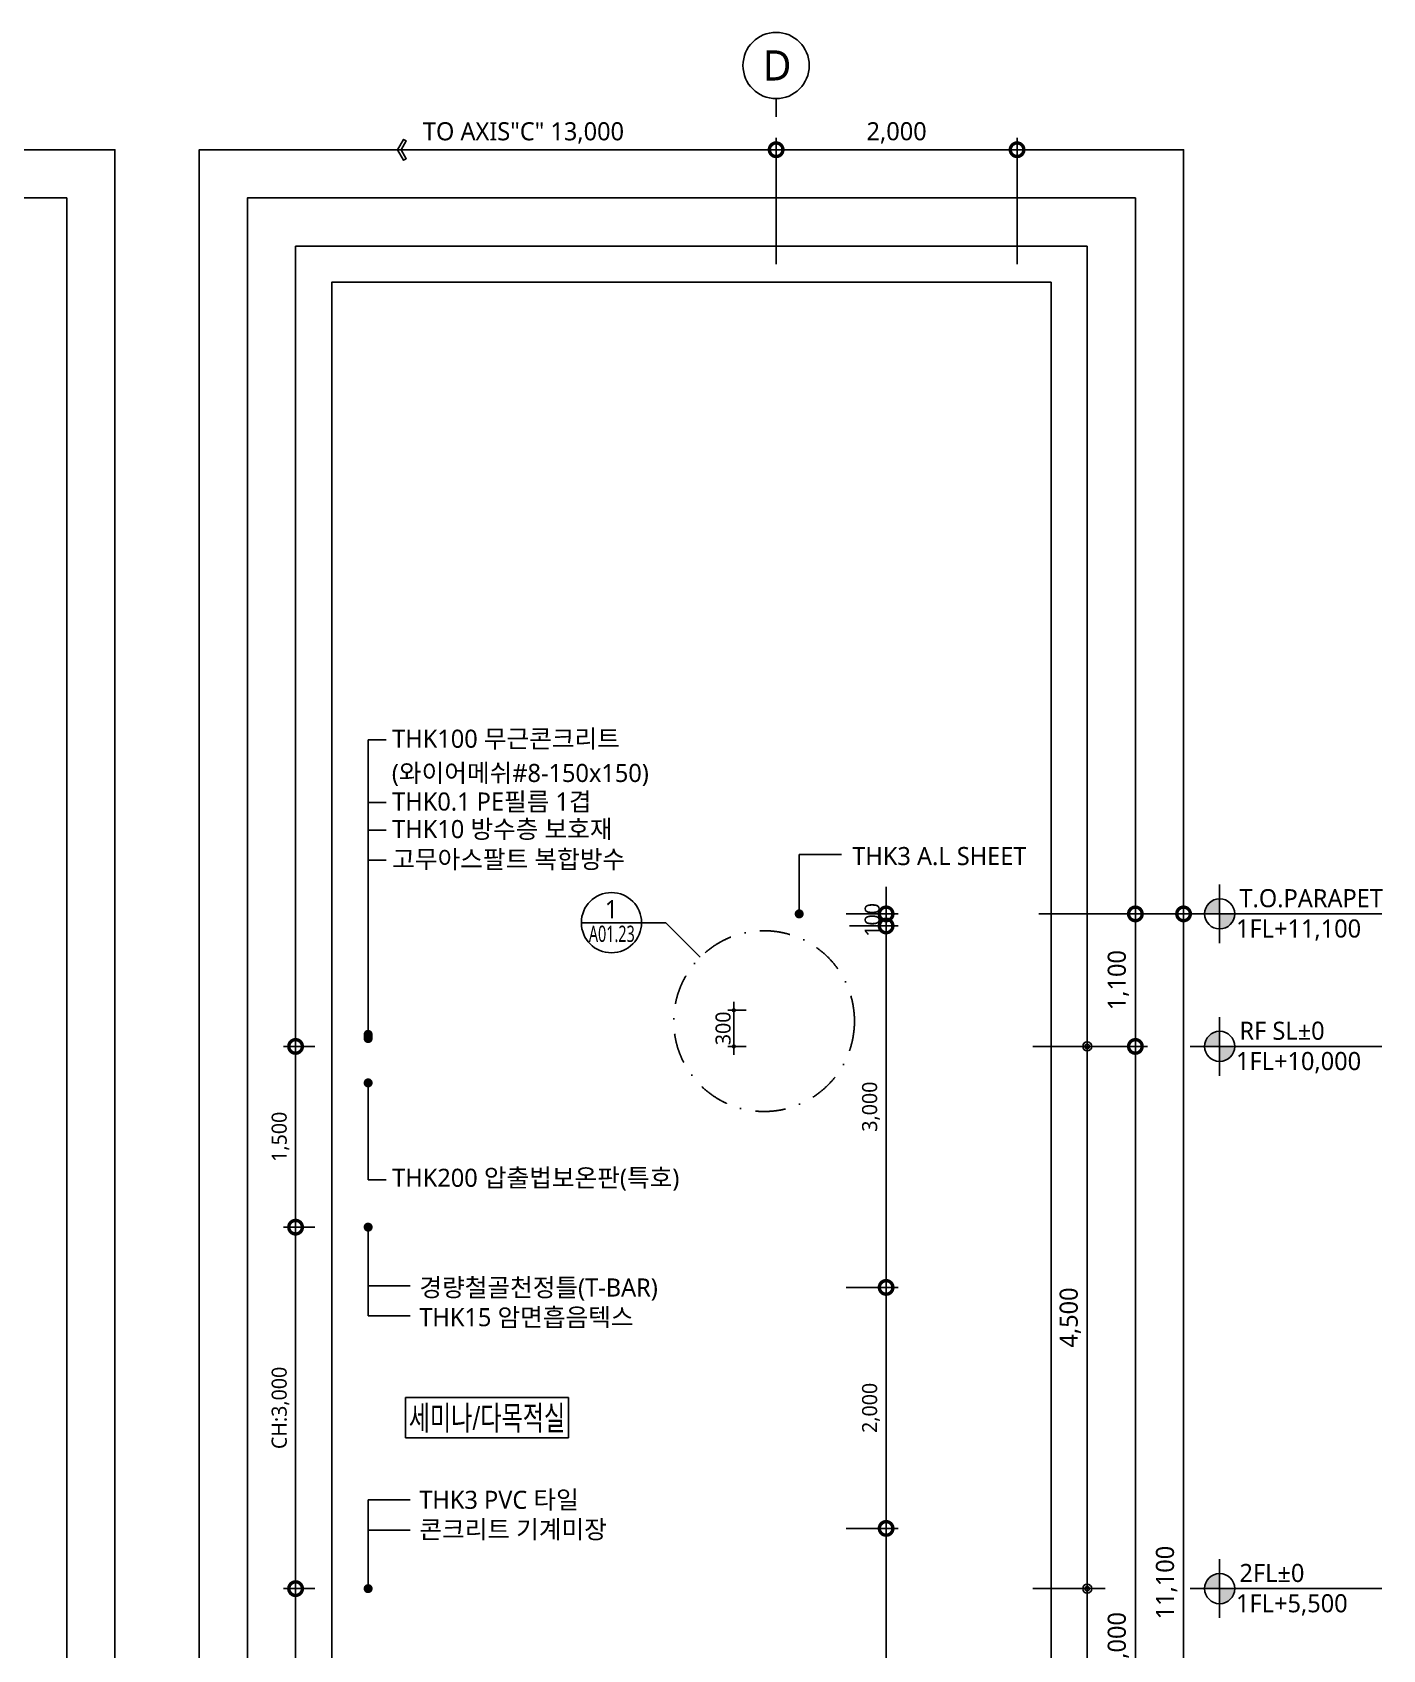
# Model space of a CAD drawing. Header units: millimetres. Extents: x 2568 to 292571, y 1285 to 27671.
# Drawn here: x 66994 to 78203, y 14249 to 27671 of the extents above; entities that cross this region are included whole.
import ezdxf
from ezdxf import colors
from ezdxf.entities.mleader import LeaderData, LeaderLine
from ezdxf.enums import TextEntityAlignment as Align
from ezdxf.math import Vec2, Vec3

# ---------------------------------------------------------------- set-up
doc = ezdxf.new("R2010")
doc.units = ezdxf.units.MM
doc.header["$LTSCALE"] = 200
doc.linetypes.add('DASHDOT-GAUN', pattern=[10, 5, -2.5, 0, -2.5])
doc.layers.get('DEFPOINTS').update_dxf_attribs({"color": 137})
for name, color, linetype in [('A-dim', 7, 'Continuous'), ('A-dims', 7, 'Continuous'), ('DIM', 7, 'Continuous'), ('DIM-INT', 7, 'Continuous'), ('PIA0-DIM', 7, 'Continuous'), ('SYM', 6, 'Continuous'), ('SYM-LEAD', 6, 'Continuous'), ('SYM-LEVEL', 7, 'Continuous'), ('TAG', 6, 'Continuous'), ('TEXT', 3, 'Continuous'), ('TEXT-NOTE', 6, 'Continuous')]:
    doc.layers.add(name, color=color, linetype=linetype)
doc.layers.add('NOPLOT', color=191, linetype='Continuous', plot=False)
doc.styles.add('$0$스타일1', font='malgun.ttf')
doc.styles.add('ARIAL', font='malgun.ttf')
doc.styles.add('ARIALB', font='malgun.ttf')
doc.styles.add('T1', font='malgun.ttf')
doc.styles.add('XR-sec$0$스타일1', font='malgun.ttf')
doc.styles.add('맑은고딕', font='malgun.ttf')
doc.styles.add('스타일1', font='malgun.ttf')
doc.dimstyles.new('CJA', dxfattribs={"dimscale": 300, "dimtxt": 2.7, "dimasz": 1, "dimexe": 2, "dimexo": 3, "dimgap": 1, "dimtad": 1, "dimdec": 0, "dimzin": 1, "dimdsep": 46, "dimlunit": 6, "dimtxsty": '$0$스타일1', "dimblk": 'CJDOT', "dimcen": 0.09, "dimdle": 1, "dimclrd": 256, "dimclre": 256, "dimclrt": 3, "dimadec": 0, "dimazin": 0, "dimtfac": 1, "dimtdec": 0, "dimtix": 1, "dimtmove": 2, "dimatfit": 3, "dimldrblk": 'CJDOT', "dimfxl": 1, "dimtolj": 1, "dimtzin": 1, "dimarcsym": 0})
doc.dimstyles.new('DIM-QD 1', dxfattribs={"dimtxt": 3, "dimasz": 1.5, "dimexe": 1, "dimexo": 0, "dimgap": 1, "dimtad": 1, "dimdec": 3, "dimdsep": 46, "dimlunit": 6, "dimtxsty": '스타일1', "dimblk1": 'ARCHTICK', "dimblk2": 'ARCHTICK', "dimsah": 1, "dimcen": 0, "dimclrd": 256, "dimclre": 256, "dimclrt": 3, "dimazin": 2, "dimtfac": 1, "dimtdec": 3, "dimtix": 1, "dimtmove": 2, "dimatfit": 3, "dimldrblk": 'ARCHTICK', "dimfxl": 1, "dimtolj": 1, "dimtzin": 0, "dimarcsym": 0})
doc.dimstyles.new('GAUN-50', dxfattribs={"dimscale": 50, "dimtxt": 3, "dimasz": 1, "dimexe": 2, "dimexo": 3, "dimgap": 1, "dimtad": 1, "dimdec": 0, "dimzin": 1, "dimdsep": 46, "dimlunit": 6, "dimtxsty": '스타일1', "dimblk": 'GAUN-DOT', "dimcen": -2, "dimdle": 2, "dimclrd": 256, "dimclre": 256, "dimclrt": 3, "dimadec": 0, "dimazin": 0, "dimtfac": 1, "dimtdec": 0, "dimtix": 1, "dimtmove": 2, "dimatfit": 3, "dimldrblk": 'DOTSMALL', "dimfxl": 1, "dimtolj": 1, "dimtzin": 1, "dimarcsym": 0})
doc.dimstyles.new('GAUN-50-i', dxfattribs={"dimscale": 50, "dimtxt": 2.5, "dimasz": 0.7, "dimexe": 1, "dimexo": 1, "dimgap": 0.5, "dimtad": 1, "dimdec": 0, "dimdsep": 46, "dimtxsty": 'ARIAL', "dimblk": 'DOT', "dimcen": 1.25, "dimclrd": 7, "dimclre": 7, "dimclrt": 3, "dimadec": 0, "dimazin": 0, "dimtfac": 1, "dimtdec": 0, "dimtix": 1, "dimtofl": 0, "dimtmove": 2, "dimatfit": 3, "dimldrblk": 'DOT', "dimfxl": 1, "dimtolj": 1, "dimarcsym": 0})
doc.dimstyles.new('HDA-P(N100)', dxfattribs={"dimscale": 50, "dimtxt": 3, "dimasz": 1, "dimexe": 2, "dimexo": 2, "dimgap": 1, "dimtad": 1, "dimdec": 0, "dimzin": 1, "dimdsep": 46, "dimlunit": 6, "dimtxsty": 'T1', "dimblk": 'Z_DOT', "dimcen": 1, "dimclrd": 256, "dimclrt": 3, "dimadec": 0, "dimazin": 0, "dimtfac": 1, "dimtdec": 0, "dimtix": 1, "dimtmove": 2, "dimatfit": 3, "dimldrblk": 'DOT', "dimfxl": 1, "dimtolj": 1, "dimtzin": 1, "dimarcsym": 0})

# ---------------------------------------------------------------- blocks, each defined once
blk = doc.blocks.new('GAUN-DOT')
at = {"linetype": 'ByBlock'}
for p, q in [((2, 0), (-2, 0)), ((0, -2), (0, 2))]:
    blk.add_line(p, q, dxfattribs=at)
at = {"const_width": 2.25}
blk.add_lwpolyline([(0, 0.28125, 1), (0, -0.28125, 1)], format="xyb", close=True, dxfattribs=at)
blk = doc.blocks.new('*D59')
at = {"layer": 'A-dim', "lineweight": -2, "transparency": 16777216}
for p, q in [((75350, 20355), (76650, 20355)), ((76550, 20305), (76550, 9305)), ((75350, 9255), (76650, 9255))]:
    blk.add_line(p, q, dxfattribs=at)
at = {"layer": 'DEFPOINTS', "color": 0, "transparency": 16777216}
for p in [(75200, 20355), (75200, 9255), (76550, 9255)]:
    blk.add_point(p, dxfattribs=at)
at = {"layer": 'A-dim', "lineweight": -2, "transparency": 16777216, "xscale": 50, "yscale": 50, "zscale": 50}
for p, rotation in [((76550, 20355), 90), ((76550, 9255), 270)]:
    blk.add_blockref('GAUN-DOT', p, dxfattribs=dict(at, rotation=rotation))
at = {"layer": 'A-dim', "color": 3, "transparency": 16777216, "insert": (76409, 14805), "char_height": 150, "attachment_point": 5, "rotation": 90, "style": '스타일1'}
blk.add_mtext('\\A1;11,100', dxfattribs=at)
blk = doc.blocks.new('_DotSmall')
at = {"color": 0, "linetype": 'ByBlock', "const_width": 0.5}
blk.add_lwpolyline([(-0.0625, 0, 1), (0.0625, 0, 1)], format="xyb", close=True, dxfattribs=at)
blk = doc.blocks.new('Z_DOT')
at = {"layer": 'A-dims', "color": 0}
for p, q in [((0, -3), (0, 3)), ((-3, 0), (3, 0))]:
    blk.add_line(p, q, dxfattribs=at)
for radius in [0.75, 0.375]:
    blk.add_circle((0, 0), radius, dxfattribs=at)
blk = doc.blocks.new('*D60')
at = {"layer": 'A-dim', "color": 0, "lineweight": -2, "transparency": 16777216}
for p, q in [((75300, 14755), (75850, 14755)), ((75300, 9255), (75850, 9255))]:
    blk.add_line(p, q, dxfattribs=at)
at = {"layer": 'A-dim', "lineweight": -2, "transparency": 16777216}
blk.add_line((75750, 14705), (75750, 9305), dxfattribs=at)
at = {"layer": 'DEFPOINTS', "color": 0, "transparency": 16777216}
for p in [(75200, 14755), (75200, 9255), (75750, 9255)]:
    blk.add_point(p, dxfattribs=at)
at = {"layer": 'A-dim', "lineweight": -2, "transparency": 16777216, "xscale": 50, "yscale": 50, "zscale": 50}
for p, rotation in [((75750, 14755), 90), ((75750, 9255), 270)]:
    blk.add_blockref('Z_DOT', p, dxfattribs=dict(at, rotation=rotation))
at = {"layer": 'A-dim', "color": 3, "transparency": 16777216, "insert": (75610, 12005), "char_height": 150, "attachment_point": 5, "rotation": 90, "style": 'T1'}
blk.add_mtext('\\A1;5,500', dxfattribs=at)
blk = doc.blocks.new('_DOT')
at = {"color": 0, "linetype": 'ByBlock'}
blk.add_line((-0.5, 0), (-1, 0), dxfattribs=at)
at = {"color": 0, "linetype": 'ByBlock', "const_width": 0.5}
blk.add_lwpolyline([(-0.25, 0, 1), (0.25, 0, 1)], format="xyb", close=True, dxfattribs=at)
blk = doc.blocks.new('XR-sec$0$LEVEL1')
at = {"layer": 'SYM-LEVEL'}
h = blk.add_hatch(color=6, dxfattribs=at)
edge = h.paths.add_edge_path()
edge.add_ellipse((4.87, 0), major_axis=(1.77, 1.77), ratio=1, start_angle=405, end_angle=495)
edge.add_line((2.37, 0), (4.87, 0))
edge.add_line((4.87, 0), (4.87, 2.5))
edge = h.paths.add_edge_path()
edge.add_ellipse((4.87, 0), major_axis=(1.77, 1.77), ratio=1, start_angle=225, end_angle=315)
edge.add_line((7.37, 0), (4.87, 0))
edge.add_line((4.87, 0), (4.87, -2.5))
at = {"layer": 'SYM-LEVEL', "color": 6}
for p, q in [((4.87, 4.87), (4.87, -4.87)), ((0, 0), (9.74, 0)), ((9.07, 0), (31.8, 0))]:
    blk.add_line(p, q, dxfattribs=at)
blk.add_ellipse((4.87, 0), major_axis=(1.77, 1.77), ratio=1, start_param=5.497787, end_param=11.780972, dxfattribs=at)
at = {"layer": 'SYM-LEVEL', "color": 3, "style": 'XR-sec$0$스타일1'}
for tag, p in [('1층-바닥마감', (8.16, 1.11)), ('EL-+100', (8.16, -3.93))]:
    blk.add_attdef(tag, p, '', height=3, dxfattribs=at)
blk = doc.blocks.new('*D62')
at = {"layer": 'A-dim', "lineweight": -2, "transparency": 16777216}
for p, q in [((75350, 19255), (76250, 19255)), ((76150, 9305), (76150, 19205)), ((75350, 9255), (76250, 9255))]:
    blk.add_line(p, q, dxfattribs=at)
at = {"layer": 'DEFPOINTS', "color": 0, "transparency": 16777216}
for p in [(75200, 19255), (76150, 19255), (75200, 9255)]:
    blk.add_point(p, dxfattribs=at)
at = {"layer": 'A-dim', "lineweight": -2, "transparency": 16777216, "xscale": 50, "yscale": 50, "zscale": 50}
for p, rotation in [((76150, 19255), 90), ((76150, 9255), 270)]:
    blk.add_blockref('GAUN-DOT', p, dxfattribs=dict(at, rotation=rotation))
at = {"layer": 'A-dim', "color": 3, "transparency": 16777216, "insert": (76009, 14255), "char_height": 150, "attachment_point": 5, "rotation": 90, "style": '스타일1'}
blk.add_mtext('\\A1;10,000', dxfattribs=at)
blk = doc.blocks.new('*D63')
at = {"layer": 'A-dim', "lineweight": -2, "transparency": 16777216}
for p, q in [((75350, 20355), (76250, 20355)), ((76150, 20305), (76150, 19305)), ((75350, 19255), (76250, 19255))]:
    blk.add_line(p, q, dxfattribs=at)
at = {"layer": 'DEFPOINTS', "color": 0, "transparency": 16777216}
for p in [(75200, 20355), (75200, 19255), (76150, 19255)]:
    blk.add_point(p, dxfattribs=at)
at = {"layer": 'A-dim', "lineweight": -2, "transparency": 16777216, "xscale": 50, "yscale": 50, "zscale": 50}
for p, rotation in [((76150, 20355), 90), ((76150, 19255), 270)]:
    blk.add_blockref('GAUN-DOT', p, dxfattribs=dict(at, rotation=rotation))
at = {"layer": 'A-dim', "color": 3, "transparency": 16777216, "insert": (76009, 19805), "char_height": 150, "attachment_point": 5, "rotation": 90, "style": '스타일1'}
blk.add_mtext('\\A1;1,100', dxfattribs=at)
blk = doc.blocks.new('*D64')
at = {"layer": 'A-dim', "color": 0, "lineweight": -2, "transparency": 16777216}
for p, q in [((75300, 19255), (75850, 19255)), ((75300, 14755), (75850, 14755))]:
    blk.add_line(p, q, dxfattribs=at)
at = {"layer": 'A-dim', "lineweight": -2, "transparency": 16777216}
blk.add_line((75750, 14805), (75750, 19205), dxfattribs=at)
at = {"layer": 'DEFPOINTS', "color": 0, "transparency": 16777216}
for p in [(75200, 19255), (75750, 19255), (75200, 14755)]:
    blk.add_point(p, dxfattribs=at)
at = {"layer": 'A-dim', "lineweight": -2, "transparency": 16777216, "xscale": 50, "yscale": 50, "zscale": 50}
for p, rotation in [((75750, 19255), 90), ((75750, 14755), 270)]:
    blk.add_blockref('Z_DOT', p, dxfattribs=dict(at, rotation=rotation))
at = {"layer": 'A-dim', "color": 3, "transparency": 16777216, "insert": (75610, 17005), "char_height": 150, "attachment_point": 5, "rotation": 90, "style": 'T1'}
blk.add_mtext('\\A1;4,500', dxfattribs=at)
blk = doc.blocks.new('bu-v')
at = {"layer": 'TAG', "ltscale": 0.2}
blk.add_line((0, 3), (0, 0), dxfattribs=at)
blk.add_circle((0, 8.5), 5.5, dxfattribs=at)
at = {"layer": 'TAG', "color": 3, "style": 'ARIALB'}
blk.add_attdef('1', text='', height=5, dxfattribs=at).set_placement((0, 8.5), align=Align.MIDDLE_CENTER)
blk = doc.blocks.new('*D66')
at = {"layer": 'DEFPOINTS', "color": 0, "transparency": 16777216}
for p in [(73168, 26697), (73168, 25597), (75168, 25597)]:
    blk.add_point(p, dxfattribs=at)
at = {"layer": 'DIM', "color": 7, "lineweight": -2, "transparency": 16777216}
for p, q in [((73168, 25747), (73168, 26797)), ((75168, 25747), (75168, 26797)), ((75268, 26697), (73068, 26697))]:
    blk.add_line(p, q, dxfattribs=at)
at = {"layer": 'DIM', "color": 7, "lineweight": -2, "transparency": 16777216, "xscale": 225, "yscale": 225, "zscale": 225, "rotation": 180}
blk.add_blockref('_DotSmall', (73168, 26697), dxfattribs=at)
at = {"layer": 'DIM', "color": 7, "lineweight": -2, "transparency": 16777216, "xscale": 225, "yscale": 225, "zscale": 225}
blk.add_blockref('_DotSmall', (75168, 26697), dxfattribs=at)
at = {"layer": 'DIM', "color": 3, "transparency": 16777216, "insert": (74168, 26837), "char_height": 150, "attachment_point": 5, "style": '스타일1'}
blk.add_mtext('\\A1;2,000', dxfattribs=at)
blk = doc.blocks.new('CJDOT')
blk.add_line((-2, 0), (2, 0))
at = {"const_width": 0.5}
blk.add_lwpolyline([(-0.25, 0, 1), (0.25, 0, 1)], format="xyb", close=True, dxfattribs=at)
blk = doc.blocks.new('_ARCHTICK')
at = {"color": 0, "linetype": 'ByBlock', "const_width": 0.15}
blk.add_lwpolyline([(-0.5, -0.5), (0.5, 0.5)], dxfattribs=at)
blk = doc.blocks.new('room-1')
at = {"layer": 'TEXT-NOTE', "color": 6}
for p, q in [((0, 5), (20.29, 5)), ((0, 0), (0, 5)), ((20.29, 5), (20.29, 0)), ((20.29, 0), (0, 0))]:
    blk.add_line(p, q, dxfattribs=at)
at = {"layer": 'TEXT-NOTE', "color": 3, "style": '스타일1'}
blk.add_attdef('실명', text='', height=3, dxfattribs=at).set_placement((10.15, 2.59), align=Align.MIDDLE)
blk = doc.blocks.new('*D142')
at = {"layer": 'DEFPOINTS', "color": 0, "transparency": 16777216}
for p in [(69488, 17755), (69179, 14755), (69488, 14755)]:
    blk.add_point(p, dxfattribs=at)
at = {"layer": 'DIM-INT', "color": 7, "lineweight": -2, "transparency": 16777216}
for p, q in [((69179, 17855), (69179, 14655)), ((69338, 17755), (69079, 17755)), ((69338, 14755), (69079, 14755))]:
    blk.add_line(p, q, dxfattribs=at)
at = {"layer": 'DIM-INT', "color": 7, "lineweight": -2, "transparency": 16777216, "xscale": 225, "yscale": 225, "zscale": 225}
for p, rotation in [((69179, 17755), 90), ((69179, 14755), 270)]:
    blk.add_blockref('_DotSmall', p, dxfattribs=dict(at, rotation=rotation))
at = {"layer": 'DIM-INT', "color": 3, "transparency": 16777216, "insert": (69054, 16255), "char_height": 125, "attachment_point": 5, "rotation": 90, "style": '스타일1'}
blk.add_mtext('\\A1;CH:3,000', dxfattribs=at)
blk = doc.blocks.new('*D143')
at = {"layer": 'DEFPOINTS', "color": 0, "transparency": 16777216}
for p in [(69179, 19255), (69488, 19255), (69488, 17755)]:
    blk.add_point(p, dxfattribs=at)
at = {"layer": 'DIM-INT', "color": 7, "lineweight": -2, "transparency": 16777216}
for p, q in [((69179, 17655), (69179, 19355)), ((69338, 19255), (69079, 19255)), ((69338, 17755), (69079, 17755))]:
    blk.add_line(p, q, dxfattribs=at)
at = {"layer": 'DIM-INT', "color": 7, "lineweight": -2, "transparency": 16777216, "xscale": 225, "yscale": 225, "zscale": 225}
for p, rotation in [((69179, 19255), 90), ((69179, 17755), 270)]:
    blk.add_blockref('_DotSmall', p, dxfattribs=dict(at, rotation=rotation))
at = {"layer": 'DIM-INT', "color": 3, "transparency": 16777216, "insert": (69054, 18505), "char_height": 125, "attachment_point": 5, "rotation": 90, "style": '스타일1'}
blk.add_mtext('\\A1;1,500', dxfattribs=at)
blk = doc.blocks.new('*D357')
at = {"layer": 'DEFPOINTS', "color": 0, "transparency": 16777216}
for p in [(69488, 14755), (69179, 9255), (69488, 9255)]:
    blk.add_point(p, dxfattribs=at)
at = {"layer": 'DIM-INT', "color": 7, "lineweight": -2, "transparency": 16777216}
for p, q in [((69179, 14855), (69179, 9155)), ((69338, 14755), (69079, 14755)), ((69338, 9255), (69079, 9255))]:
    blk.add_line(p, q, dxfattribs=at)
at = {"layer": 'DIM-INT', "color": 7, "lineweight": -2, "transparency": 16777216, "xscale": 225, "yscale": 225, "zscale": 225}
for p, rotation in [((69179, 14755), 90), ((69179, 9255), 270)]:
    blk.add_blockref('_DotSmall', p, dxfattribs=dict(at, rotation=rotation))
at = {"layer": 'DIM-INT', "color": 3, "transparency": 16777216, "insert": (69054, 12005), "char_height": 125, "attachment_point": 5, "rotation": 90, "style": '스타일1'}
blk.add_mtext('\\A1;5,500', dxfattribs=at)
blk = doc.blocks.new('*D361')
at = {"layer": 'DEFPOINTS', "color": 0, "transparency": 16777216}
for p in [(73598, 15255), (73605, 12255), (74081, 12255)]:
    blk.add_point(p, dxfattribs=at)
at = {"layer": 'DIM-INT', "color": 7, "lineweight": -2, "transparency": 16777216}
for p, q in [((74081, 15355), (74081, 12155)), ((73748, 15255), (74181, 15255)), ((73755, 12255), (74181, 12255))]:
    blk.add_line(p, q, dxfattribs=at)
at = {"layer": 'DIM-INT', "color": 7, "lineweight": -2, "transparency": 16777216, "xscale": 225, "yscale": 225, "zscale": 225}
for p, rotation in [((74081, 15255), 90), ((74081, 12255), 270)]:
    blk.add_blockref('_DotSmall', p, dxfattribs=dict(at, rotation=rotation))
at = {"layer": 'DIM-INT', "color": 3, "transparency": 16777216, "insert": (73955, 13755), "char_height": 125, "attachment_point": 5, "rotation": 90, "style": '스타일1'}
blk.add_mtext('\\A1;3,000', dxfattribs=at)
blk = doc.blocks.new('*D363')
at = {"layer": 'DEFPOINTS', "color": 0, "transparency": 16777216}
for p in [(73627, 20255), (74081, 20255), (73600, 17255)]:
    blk.add_point(p, dxfattribs=at)
at = {"layer": 'DIM-INT', "color": 7, "lineweight": -2, "transparency": 16777216}
for p, q in [((74081, 17155), (74081, 20355)), ((73777, 20255), (74181, 20255)), ((73750, 17255), (74181, 17255))]:
    blk.add_line(p, q, dxfattribs=at)
at = {"layer": 'DIM-INT', "color": 7, "lineweight": -2, "transparency": 16777216, "xscale": 225, "yscale": 225, "zscale": 225}
for p, rotation in [((74081, 20255), 90), ((74081, 17255), 270)]:
    blk.add_blockref('_DotSmall', p, dxfattribs=dict(at, rotation=rotation))
at = {"layer": 'DIM-INT', "color": 3, "transparency": 16777216, "insert": (73955, 18755), "char_height": 125, "attachment_point": 5, "rotation": 90, "style": '스타일1'}
blk.add_mtext('\\A1;3,000', dxfattribs=at)
blk = doc.blocks.new('*D362')
at = {"layer": 'DEFPOINTS', "color": 0, "transparency": 16777216}
for p in [(73600, 17255), (73605, 15255), (74081, 15255)]:
    blk.add_point(p, dxfattribs=at)
at = {"layer": 'DIM-INT', "color": 7, "lineweight": -2, "transparency": 16777216}
for p, q in [((74081, 17355), (74081, 15155)), ((73750, 17255), (74181, 17255)), ((73755, 15255), (74181, 15255))]:
    blk.add_line(p, q, dxfattribs=at)
at = {"layer": 'DIM-INT', "color": 7, "lineweight": -2, "transparency": 16777216, "xscale": 225, "yscale": 225, "zscale": 225}
for p, rotation in [((74081, 17255), 90), ((74081, 15255), 270)]:
    blk.add_blockref('_DotSmall', p, dxfattribs=dict(at, rotation=rotation))
at = {"layer": 'DIM-INT', "color": 3, "transparency": 16777216, "insert": (73955, 16255), "char_height": 125, "attachment_point": 5, "rotation": 90, "style": '스타일1'}
blk.add_mtext('\\A1;2,000', dxfattribs=at)
blk = doc.blocks.new('*D364')
at = {"layer": 'DEFPOINTS', "color": 0, "transparency": 16777216}
for p in [(73600, 20355), (73627, 20255), (74081, 20255)]:
    blk.add_point(p, dxfattribs=at)
at = {"layer": 'DIM-INT', "color": 7, "lineweight": -2, "transparency": 16777216}
for p, q in [((74081, 20355), (74081, 20580)), ((73750, 20355), (74181, 20355)), ((74081, 20355), (74081, 20255)), ((73777, 20255), (74181, 20255)), ((74081, 20255), (74081, 20030))]:
    blk.add_line(p, q, dxfattribs=at)
at = {"layer": 'DIM-INT', "color": 7, "lineweight": -2, "transparency": 16777216, "xscale": 225, "yscale": 225, "zscale": 225}
for p, rotation in [((74081, 20355), 270), ((74081, 20255), 90)]:
    blk.add_blockref('_DotSmall', p, dxfattribs=dict(at, rotation=rotation))
at = {"layer": 'DIM-INT', "color": 3, "transparency": 16777216, "insert": (73966, 20305), "char_height": 125, "attachment_point": 5, "rotation": 90, "style": '스타일1'}
blk.add_mtext('\\A1;100', dxfattribs=at)
blk = doc.blocks.new('DET1')
at = {"layer": 'SYM', "color": 6}
blk.add_line((0, 0), (10, 0), dxfattribs=at)
blk.add_circle((5, 0), 5, dxfattribs=at)
at = {"layer": 'SYM', "color": 3, "style": '스타일1'}
blk.add_attdef('1', text='', height=3, dxfattribs=at).set_placement((5, 2.25), align=Align.MIDDLE)
at = {"layer": 'SYM', "color": 3, "style": '스타일1', "width": 0.84071}
blk.add_attdef('A2.01', text='', height=2.7, dxfattribs=at).set_placement((1.24, -3.19), (9.23, -3.19), align=Align.FIT)
blk = doc.blocks.new('*D415')
at = {"layer": 'DEFPOINTS', "color": 0, "transparency": 16777216}
for p in [(72968, 19555), (72817, 19255), (72968, 19255)]:
    blk.add_point(p, dxfattribs=at)
at = {"layer": 'PIA0-DIM', "color": 7, "lineweight": -2, "transparency": 16777216}
for p, q in [((72817, 19590), (72817, 19625)), ((72918, 19555), (72767, 19555)), ((72817, 19555), (72817, 19255)), ((72918, 19255), (72767, 19255)), ((72817, 19220), (72817, 19185))]:
    blk.add_line(p, q, dxfattribs=at)
at = {"layer": 'PIA0-DIM', "color": 7, "lineweight": -2, "transparency": 16777216, "xscale": 35, "yscale": 35, "zscale": 35}
for p, rotation in [((72817, 19555), 270), ((72817, 19255), 90)]:
    blk.add_blockref('_DOT', p, dxfattribs=dict(at, rotation=rotation))
at = {"layer": 'PIA0-DIM', "color": 3, "transparency": 16777216, "insert": (72728, 19405), "char_height": 125, "attachment_point": 5, "rotation": 90, "style": 'ARIAL'}
blk.add_mtext('\\A1;300', dxfattribs=at)

msp = doc.modelspace()

# ---------------------------------------------------------------- linework, layer by layer
at = {"layer": 'A-dim', "ltscale": 30}
msp.add_lwpolyline([(73167.9, 26696.5), (70025.7, 26696.5), (70075.7, 26783.1), (70097.4, 26770.6), (70054.6, 26696.5), (70097.4, 26622.4), (70075.7, 26609.9), (70025.7, 26696.5)], dxfattribs=at)
at = {"layer": 'NOPLOT'}
for points in [[(46745.6, 2455.2), (67679, 2455.2), (67679, 26696.5), (46745.6, 26696.5)], [(68379, 2455.2), (76549.7, 2455.2), (76549.7, 26696.5), (68379, 26696.5)], [(47145.6, 2855.2), (67279, 2855.2), (67279, 26296.5), (47145.6, 26296.5)], [(68779, 2855.2), (76149.7, 2855.2), (76149.7, 26296.5), (68779, 26296.5)], [(69179, 3255.2), (75749.7, 3255.2), (75749.7, 25896.5), (69179, 25896.5)], [(69479, 3555.2), (75449.7, 3555.2), (75449.7, 25596.5), (69479, 25596.5)]]:
    msp.add_lwpolyline(points, close=True, dxfattribs=at)
at = {"layer": 'SYM', "color": 6}
msp.add_lwpolyline([(72537.8, 19995.3), (72251.2, 20282), (72051.2, 20282)], dxfattribs=at)
at = {"layer": 'SYM', "color": 3, "linetype": 'DASHDOT-GAUN', "ltscale": 0.25}
msp.add_circle((73068.1, 19464.9), 750, dxfattribs=at)
at = {"layer": 'SYM-LEAD'}
for p, q in [((70131.3, 17268.6), (69781.3, 17268.6)), ((70131.3, 15241.7), (69781.3, 15241.7))]:
    msp.add_line(p, q, dxfattribs=at)

# ---------------------------------------------------------------- block references
ref = msp.add_blockref('DET1', (71551.2, 20282), dxfattribs=dict(xscale=50, yscale=50, zscale=50))
ref.add_attrib('A2.01', 'A01.23', dxfattribs={"layer": 'SYM', "color": 3, "height": 135, "style": '스타일1', "width": 0.658498}).set_placement((71613.4, 20122.5), (71994.4, 20122.5), align=Align.FIT)
ref.add_attrib('1', '1', dxfattribs={"layer": 'SYM', "color": 3, "height": 150, "style": '스타일1'}).set_placement((71801.2, 20394.5), align=Align.MIDDLE)
at = {"layer": 'SYM-LEVEL'}
ref = msp.add_blockref('XR-sec$0$LEVEL1', (76606.2, 20355.2), dxfattribs=dict(at, xscale=50, yscale=50, zscale=50))
ref.add_attrib('EL-+100', '1FL+11,100', (76985.4, 20158.8), dxfattribs={"color": 3, "height": 150, "style": 'XR-sec$0$스타일1'})
ref.add_attrib('1층-바닥마감', 'T.O.PARAPET', (77014, 20410.4), dxfattribs={"color": 3, "height": 150, "style": 'XR-sec$0$스타일1'})
ref = msp.add_blockref('XR-sec$0$LEVEL1', (76606.2, 19255.2), dxfattribs=dict(at, xscale=50, yscale=50, zscale=50))
ref.add_attrib('EL-+100', '1FL+10,000', (76985.4, 19058.8), dxfattribs={"color": 3, "height": 150, "style": 'XR-sec$0$스타일1'})
ref.add_attrib('1층-바닥마감', 'RF SL±0', (77014, 19310.4), dxfattribs={"color": 3, "height": 150, "style": 'XR-sec$0$스타일1'})
ref = msp.add_blockref('XR-sec$0$LEVEL1', (76606.2, 14755.2), dxfattribs=dict(at, xscale=50, yscale=50, zscale=50))
ref.add_attrib('EL-+100', '1FL+5,500', (76985.4, 14558.8), dxfattribs={"color": 3, "height": 150, "style": 'XR-sec$0$스타일1'})
ref.add_attrib('1층-바닥마감', '2FL%%P0', (77014, 14810.4), dxfattribs={"color": 3, "height": 150, "style": 'XR-sec$0$스타일1'})
at = {"layer": 'TAG'}
ref = msp.add_blockref('bu-v', (73167.9, 26971.2), dxfattribs=dict(at, xscale=-50.00000000000169, yscale=50.00000000000169, zscale=50.00000000000169))
ref.add_attrib('1', 'D', dxfattribs={"color": 3, "height": 250, "style": '맑은고딕'}).set_placement((73176.4, 27396.2), align=Align.MIDDLE_CENTER)
at = {"layer": 'TEXT-NOTE'}
ref = msp.add_blockref('room-1', (70090.9, 16007.3), dxfattribs=dict(at, xscale=66.66666660016777, yscale=66.66666660016777, zscale=66.66666660016777))
ref.add_attrib('실명', '세미나/다목적실', dxfattribs={"color": 3, "height": 200, "style": '스타일1', "width": 0.7}).set_placement((70767.4, 16174), align=Align.MIDDLE)

# ---------------------------------------------------------------- texts
at = {"layer": 'A-dim', "color": 3, "style": 'T1'}
msp.add_text('TO AXIS"C" 13,000', height=150, dxfattribs=at).set_placement((70235.8, 26775.1))
at = {"layer": 'TEXT', "color": 3, "style": '스타일1'}
for s, p in [('(와이어메쉬#8-150x150)', (69978.2, 21449.7)), ('THK3 A.L SHEET', (73800.3, 20760.1)), ('경량철골천정틀(T-BAR)', (70206.3, 17179.5)), ('THK15 암면흡음텍스', (70206.3, 16932.9)), ('THK3 PVC 타일', (70206.3, 15417.5)), ('콘크리트 기계미장', (70206.3, 15171))]:
    msp.add_text(s, height=150, dxfattribs=at).set_placement(p)

# ---------------------------------------------------------------- dimensions: what is measured, and where the dimension line sits
at = {"layer": 'A-dim'}
for base, p1, p2, angle, dimstyle, picture, middle in [((76549.7, 9255.2), (75199.7, 20355.2), (75199.7, 9255.2), 270, 'GAUN-50', '*D59', (76409.2, 14805.2)), ((76149.7, 19255.2), (75199.7, 20355.2), (75199.7, 19255.2), 270, 'GAUN-50', '*D63', (76009.2, 19805.2)), ((75749.7, 19255.2), (75199.7, 14755.2), (75199.7, 19255.2), 90, 'HDA-P(N100)', '*D64', (75609.5, 17005.2)), ((76149.7, 19255.2), (75199.7, 9255.2), (75199.7, 19255.2), 90, 'GAUN-50', '*D62', (76009.2, 14255.2)), ((75749.7, 9255.2), (75199.7, 14755.2), (75199.7, 9255.2), 270, 'HDA-P(N100)', '*D60', (75609.5, 12005.2))]:
    dim = msp.add_linear_dim(base=base, p1=p1, p2=p2, angle=angle, dimstyle=dimstyle, dxfattribs=at)
    dim.commit()
    dim.dimension.update_dxf_attribs({"geometry": picture, "text_midpoint": middle})
at = {"layer": 'DIM'}
dim = msp.add_linear_dim(base=(73167.9, 26696.5), p1=(75167.9, 25596.5), p2=(73167.9, 25596.5), angle=180, dimstyle='CJA', override={"dimscale": 50, "dimtxt": 3, "dimasz": 4.5, "dimtxsty": '스타일1', "dimblk1": 'DotSmall', "dimblk2": 'DotSmall', "dimsah": 1, "dimdle": 2, "dimclrd": 7, "dimclre": 7}, dxfattribs=at)
dim.commit()
dim.dimension.update_dxf_attribs({"geometry": '*D66', "text_midpoint": (74167.9, 26836.6)})
at = {"layer": 'DIM-INT'}
for base, p1, p2, angle, picture, middle in [((74080.5, 20255.2), (73600.2, 20355.2), (73626.7, 20255.2), 270, '*D364', (73965.6, 20305.2)), ((74080.5, 20255.2), (73600.2, 17255.2), (73626.7, 20255.2), 90, '*D363', (73955.5, 18755.2)), ((69179, 19255.2), (69487.8, 17755.2), (69487.8, 19255.2), 90, '*D143', (69053.6, 18505.2)), ((74080.5, 15255.2), (73600.2, 17255.2), (73604.5, 15255.2), 270, '*D362', (73955.5, 16255.2)), ((74080.5, 12255.2), (73598.1, 15255.2), (73604.5, 12255.2), 270, '*D361', (73955.5, 13755.2)), ((69179, 9255.2), (69487.8, 14755.2), (69487.8, 9255.2), 270, '*D357', (69053.9, 12005.2))]:
    dim = msp.add_linear_dim(base=base, p1=p1, p2=p2, angle=angle, dimstyle='CJA', override={"dimscale": 50, "dimtxt": 2.5, "dimasz": 4.5, "dimtxsty": '스타일1', "dimblk1": 'DotSmall', "dimblk2": 'DotSmall', "dimsah": 1, "dimdle": 2, "dimclrd": 7, "dimclre": 7}, dxfattribs=at)
    dim.commit()
    dim.dimension.update_dxf_attribs({"geometry": picture, "text_midpoint": middle})
dim = msp.add_linear_dim(base=(69179, 14755.2), p1=(69487.8, 17755.2), p2=(69487.8, 14755.2), angle=270, text='CH:<>', dimstyle='CJA', override={"dimscale": 50, "dimtxt": 2.5, "dimasz": 4.5, "dimtxsty": '스타일1', "dimblk1": 'DotSmall', "dimblk2": 'DotSmall', "dimsah": 1, "dimdle": 2, "dimclrd": 7, "dimclre": 7}, dxfattribs=at)
dim.commit()
dim.dimension.update_dxf_attribs({"geometry": '*D142', "text_midpoint": (69053.9, 16255.2)})
at = {"layer": 'PIA0-DIM'}
dim = msp.add_linear_dim(base=(72817.5, 19255.2), p1=(72967.9, 19555.2), p2=(72967.9, 19255.2), angle=90, dimstyle='GAUN-50-i', override={"dimtofl": 1}, dxfattribs=at)
dim.commit()
dim.dimension.update_dxf_attribs({"geometry": '*D415', "text_midpoint": (72727.9, 19405.2)})

# ---------------------------------------------------------------- leaders
at = {"layer": 'SYM-LEAD'}
for points in [[(73359.3, 20355.2), (73359.3, 20847.9), (73709.3, 20847.9)], [(69781.3, 17755.2), (69781.3, 17018.6), (70131.3, 17018.6)], [(69781.3, 14755.2), (69781.3, 15491.7), (70131.3, 15491.7)]]:
    msp.add_leader(points, dimstyle='DIM-QD 1', override={"dimscale": 50, "dimasz": 1.5, "dimtad": 0, "dimclrd": 6, "dimldrblk": 'DOT'}, dxfattribs=at)
at = {"layer": 'TAG', "color": 3}
ml = msp.add_multileader_mtext('Standard', dxfattribs=at)
ml.set_content('THK100 무근콘크리트', color=3, style='맑은고딕')
ml.set_leader_properties(color=6)
ml.set_arrow_properties(name='DOT')
ml.build(insert=Vec2(0, 0))
ml.multileader.update_dxf_attribs({"dogleg_length": 3, "arrow_head_size": 75})
ctx = ml.context
ctx.base_point, ctx.char_height, ctx.arrow_head_size, ctx.landing_gap_size, ctx.plane_origin = Vec3(69931.3, 21799.6), 150, 75, 50, Vec3(68915.3, 19496.6)
notes = []
notes.append((ctx, [(0, (1, 1, 0), (69781.3, 21799.6), (1, 0), 150, [(0, [(69781.3, 19355.2)], 0, [])])]))
ctx.mtext.insert, ctx.mtext.width, ctx.mtext.flow_direction = Vec3(69981.3, 21883.8), 3010.616, 5
ml = msp.add_multileader_mtext('Standard', dxfattribs=at)
ml.set_content('THK0.1 PE필름 1겹', color=3, style='맑은고딕')
ml.set_leader_properties(color=6)
ml.set_arrow_properties(name='DOT')
ml.build(insert=Vec2(0, 0))
ml.multileader.update_dxf_attribs({"dogleg_length": 3, "arrow_head_size": 75})
ctx = ml.context
ctx.base_point, ctx.char_height, ctx.arrow_head_size, ctx.landing_gap_size, ctx.plane_origin = Vec3(69931.3, 21279.6), 150, 75, 50, Vec3(68915.3, 19476.6)
notes.append((ctx, [(0, (1, 1, 0), (69781.3, 21279.6), (1, 0), 150, [(0, [(69781.3, 19329.6)], 0, [])])]))
ctx.mtext.insert, ctx.mtext.width, ctx.mtext.flow_direction = Vec3(69981.3, 21362.5), 3010.616, 5
ml = msp.add_multileader_mtext('Standard', dxfattribs=at)
ml.set_content('THK10 방수층 보호재', color=3, style='맑은고딕')
ml.set_leader_properties(color=6)
ml.set_arrow_properties(name='DOT')
ml.build(insert=Vec2(0, 0))
ml.multileader.update_dxf_attribs({"dogleg_length": 3, "arrow_head_size": 75})
ctx = ml.context
ctx.base_point, ctx.char_height, ctx.arrow_head_size, ctx.landing_gap_size, ctx.plane_origin = Vec3(69931.3, 21049.6), 150, 75, 50, Vec3(68915.3, 19246.6)
notes.append((ctx, [(0, (1, 1, 0), (69781.3, 21049.6), (1, 0), 150, [(0, [(69781.3, 19349.6)], 0, [])])]))
ctx.mtext.insert, ctx.mtext.width, ctx.mtext.flow_direction = Vec3(69981.3, 21133.8), 3010.616, 5
ml = msp.add_multileader_mtext('Standard', dxfattribs=at)
ml.set_content('고무아스팔트 복합방수', color=3, style='맑은고딕')
ml.set_leader_properties(color=6)
ml.set_arrow_properties(name='DOT')
ml.build(insert=Vec2(0, 0))
ml.multileader.update_dxf_attribs({"dogleg_length": 3, "arrow_head_size": 75})
ctx = ml.context
ctx.base_point, ctx.char_height, ctx.arrow_head_size, ctx.landing_gap_size, ctx.plane_origin = Vec3(69931.3, 20799.6), 150, 75, 50, Vec3(68915.3, 18746.6)
notes.append((ctx, [(0, (1, 1, 0), (69781.3, 20799.6), (1, 0), 150, [(0, [(69781.3, 19320.3)], 0, [])])]))
ctx.mtext.insert, ctx.mtext.width, ctx.mtext.flow_direction = Vec3(69981.3, 20883.8), 3010.616, 5
ml = msp.add_multileader_mtext('Standard', dxfattribs=at)
ml.set_content('THK200 압출법보온판(특호)', color=3, style='맑은고딕')
ml.set_leader_properties(color=6)
ml.set_arrow_properties(name='DOT')
ml.build(insert=Vec2(0, 0))
ml.multileader.update_dxf_attribs({"dogleg_length": 3, "arrow_head_size": 75})
ctx = ml.context
ctx.base_point, ctx.char_height, ctx.arrow_head_size, ctx.landing_gap_size, ctx.plane_origin = Vec3(69931.3, 18148), 150, 75, 50, Vec3(68915.3, 19526.5)
notes.append((ctx, [(0, (1, 1, 0), (69781.3, 18148), (1, 0), 150, [(0, [(69781.3, 18952.7)], 0, [])])]))
ctx.mtext.insert, ctx.mtext.width, ctx.mtext.flow_direction = Vec3(69981.3, 18240), 3010.616, 5
for ctx, leaders in notes:
    for number, flags, end, landing, length, lines in leaders:
        leader = LeaderData()
        leader.index, (leader.has_last_leader_line, leader.has_dogleg_vector, leader.attachment_direction) = number, flags
        leader.last_leader_point, leader.dogleg_vector, leader.dogleg_length = Vec3(end), Vec3(landing), length
        for number, points, colour, breaks in lines:
            line = LeaderLine()
            line.index, line.vertices, line.color, line.breaks = number, Vec3.list(points), colors.encode_raw_color(colour), breaks
            leader.lines.append(line)
        ctx.leaders.append(leader)

doc.saveas('drawing.dxf')
